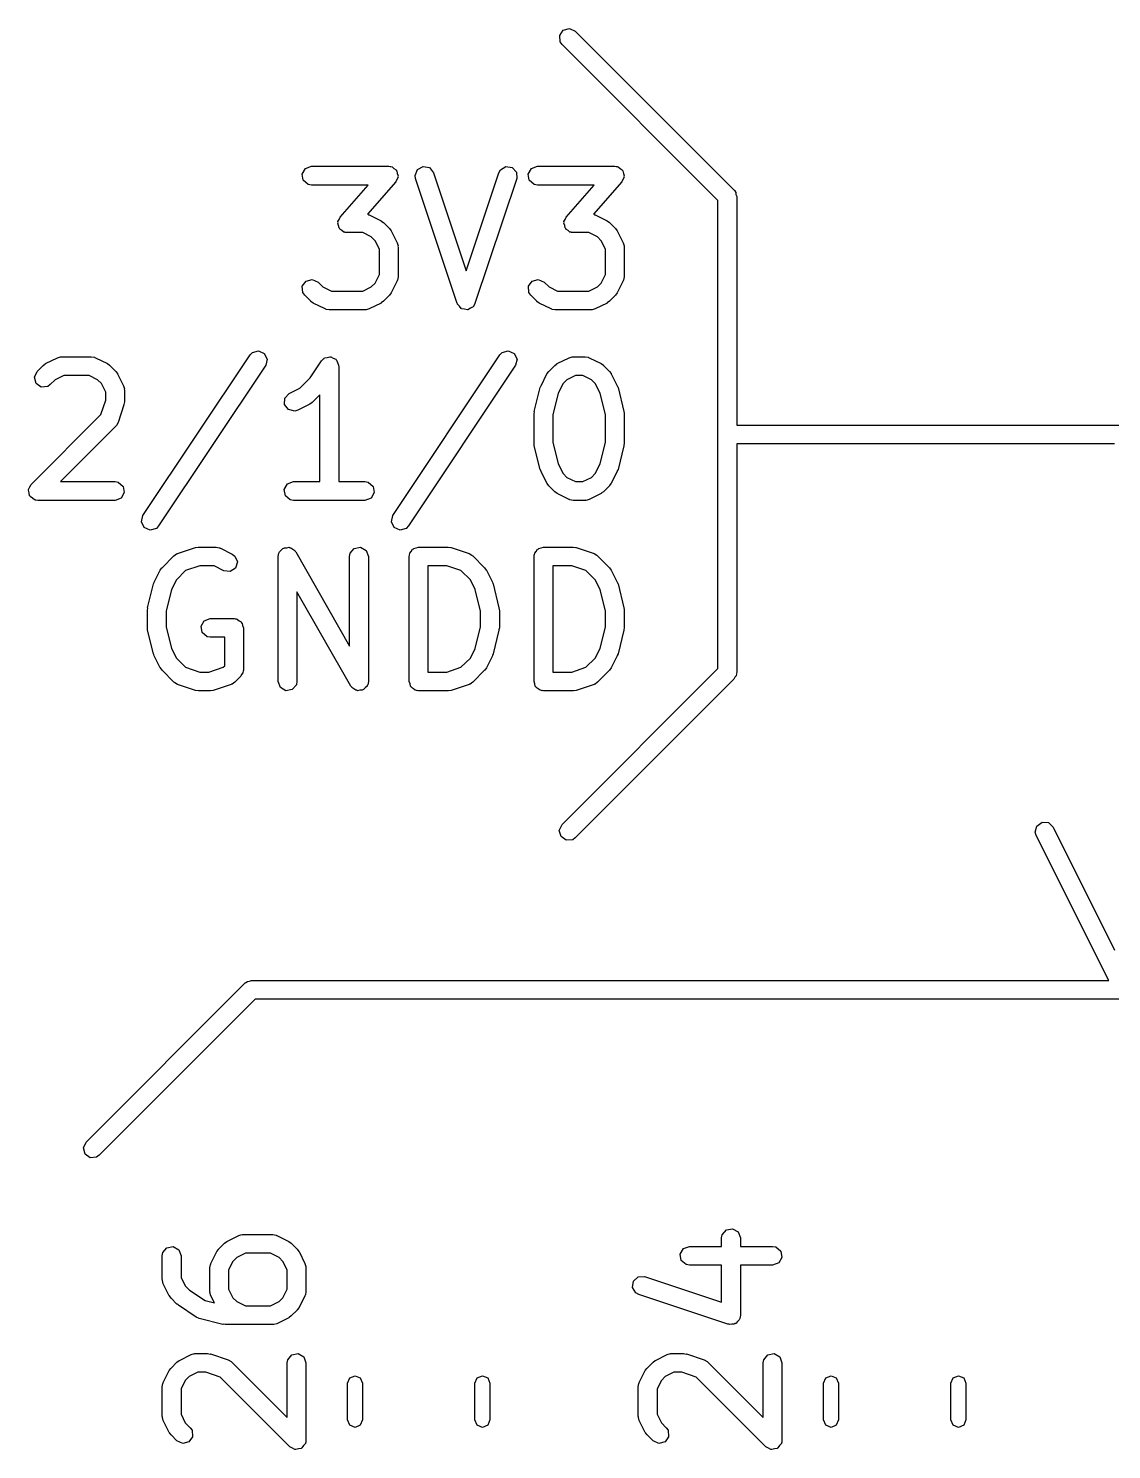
# Model space of a CAD drawing. Extents: x 50 to 157, y -175 to -22.
# Drawn here: x 98.29 to 106.96, y -97.66 to -86.29 of the extents above; entities that cross this region are included whole.
import ezdxf

# ---------------------------------------------------------------- set-up
doc = ezdxf.new("R2010")
doc.units = 0
doc.layers.add('BLACK', color=7, linetype='CONTINUOUS')

msp = doc.modelspace()

# ---------------------------------------------------------------- linework, layer by layer
at = {"layer": 'BLACK', "linetype": 'CONTINUOUS'}
for p, q in [((102.544, -86.3406), (102.573, -86.2986)), ((102.573, -86.2986), (102.623, -86.2853)), ((102.623, -86.2853), (102.669, -86.307)), ((102.669, -86.307), (103.939, -87.577)), ((102.548, -86.3917), (102.544, -86.3406)), ((102.563, -86.413), (102.548, -86.3917)), ((103.811, -87.6611), (102.563, -86.413)), ((100.483, -87.4503), (100.509, -87.4059)), ((100.492, -87.5009), (100.483, -87.4503)), ((100.509, -87.4059), (100.557, -87.3883)), ((100.557, -87.3883), (101.176, -87.3883)), ((101.176, -87.3883), (101.187, -87.3903)), ((101.187, -87.3903), (101.191, -87.3898)), ((101.191, -87.3898), (101.193, -87.3914)), ((101.193, -87.3914), (101.202, -87.3929)), ((101.202, -87.3929), (101.217, -87.4059)), ((101.217, -87.4059), (101.234, -87.4163)), ((101.234, -87.4163), (101.236, -87.422)), ((101.236, -87.422), (101.241, -87.4259)), ((101.241, -87.4259), (101.244, -87.4458)), ((101.244, -87.4458), (101.251, -87.4649)), ((101.387, -87.4613), (101.406, -87.4136)), ((101.406, -87.4136), (101.451, -87.3892)), ((101.451, -87.3892), (101.501, -87.3994)), ((101.501, -87.3994), (101.533, -87.4397)), ((101.533, -87.4397), (101.795, -88.2261)), ((101.795, -88.2261), (102.057, -87.4397)), ((102.057, -87.4397), (102.07, -87.4167)), ((102.07, -87.4167), (102.113, -87.3899)), ((102.113, -87.3899), (102.164, -87.3974)), ((102.164, -87.3974), (102.198, -87.4358)), ((102.198, -87.4358), (102.2, -87.4871)), ((102.293, -87.4503), (102.318, -87.4059)), ((102.301, -87.5009), (102.293, -87.4503)), ((102.318, -87.4059), (102.366, -87.3883)), ((102.366, -87.3883), (102.985, -87.3883)), ((102.985, -87.3883), (102.997, -87.3903)), ((102.997, -87.3903), (103, -87.3898)), ((103, -87.3898), (103.003, -87.3914)), ((103.003, -87.3914), (103.011, -87.3929)), ((103.011, -87.3929), (103.027, -87.4059)), ((103.027, -87.4059), (103.044, -87.4163)), ((103.044, -87.4163), (103.046, -87.422)), ((103.046, -87.422), (103.05, -87.4259)), ((103.05, -87.4259), (103.054, -87.4458)), ((103.054, -87.4458), (103.061, -87.4649)), ((100.531, -87.5339), (100.492, -87.5009)), ((100.557, -87.5384), (100.531, -87.5339)), ((101.011, -87.5384), (100.557, -87.5384)), ((100.786, -87.7949), (101.011, -87.5384)), ((101.232, -87.5128), (101.005, -87.7727)), ((101.24, -87.4939), (101.232, -87.5128)), ((101.25, -87.4764), (101.24, -87.4939)), ((101.251, -87.4649), (101.249, -87.4705)), ((101.249, -87.4705), (101.25, -87.4764)), ((101.39, -87.4871), (101.387, -87.4613)), ((101.724, -88.4871), (101.39, -87.4871)), ((102.2, -87.4871), (101.866, -88.4871)), ((102.341, -87.5339), (102.301, -87.5009)), ((102.366, -87.5384), (102.341, -87.5339)), ((102.82, -87.5384), (102.366, -87.5384)), ((102.596, -87.7949), (102.82, -87.5384)), ((103.042, -87.5128), (102.815, -87.7727)), ((103.049, -87.4939), (103.042, -87.5128)), ((103.059, -87.4764), (103.049, -87.4939)), ((103.061, -87.4649), (103.058, -87.4705)), ((103.058, -87.4705), (103.059, -87.4764)), ((103.811, -91.4089), (103.811, -87.6611)), ((103.939, -87.577), (103.942, -87.5808)), ((103.942, -87.5808), (103.943, -87.5818)), ((103.943, -87.5818), (103.945, -87.5849)), ((103.945, -87.5849), (103.954, -87.5983)), ((103.954, -87.5983), (103.955, -87.6146)), ((103.955, -87.6146), (103.961, -87.63)), ((103.961, -87.63), (103.961, -89.46)), ((100.779, -87.8138), (100.786, -87.7949)), ((101.005, -87.7727), (101.011, -87.7738)), ((101.011, -87.7738), (101.015, -87.7767)), ((101.015, -87.7767), (101.019, -87.7772)), ((101.019, -87.7772), (101.114, -87.8248)), ((102.588, -87.8138), (102.596, -87.7949)), ((102.815, -87.7727), (102.821, -87.7738)), ((102.821, -87.7738), (102.824, -87.7767)), ((102.824, -87.7767), (102.829, -87.7772)), ((102.829, -87.7772), (102.924, -87.8248)), ((100.768, -87.8428), (100.77, -87.8372)), ((100.774, -87.8619), (100.768, -87.8428)), ((100.769, -87.8313), (100.779, -87.8138)), ((100.77, -87.8372), (100.769, -87.8313)), ((100.778, -87.8819), (100.774, -87.8619)), ((100.782, -87.8857), (100.778, -87.8819)), ((100.784, -87.8914), (100.782, -87.8857)), ((100.801, -87.9018), (100.784, -87.8914)), ((100.817, -87.9148), (100.801, -87.9018)), ((101.114, -87.8248), (101.132, -87.8382)), ((101.132, -87.8382), (101.134, -87.8389)), ((101.134, -87.8389), (101.181, -87.8865)), ((101.181, -87.8865), (101.194, -87.9049)), ((101.194, -87.9049), (101.195, -87.906)), ((101.195, -87.906), (101.243, -88.0012)), ((102.577, -87.8428), (102.579, -87.8372)), ((102.584, -87.8619), (102.577, -87.8428)), ((102.578, -87.8313), (102.588, -87.8138)), ((102.579, -87.8372), (102.578, -87.8313)), ((102.587, -87.8819), (102.584, -87.8619)), ((102.592, -87.8857), (102.587, -87.8819)), ((102.594, -87.8914), (102.592, -87.8857)), ((102.611, -87.9018), (102.594, -87.8914)), ((102.626, -87.9148), (102.611, -87.9018)), ((102.924, -87.8248), (102.942, -87.8382)), ((102.942, -87.8382), (102.943, -87.8389)), ((102.943, -87.8389), (102.991, -87.8865)), ((102.991, -87.8865), (103.004, -87.9049)), ((103.004, -87.9049), (103.005, -87.906)), ((103.005, -87.906), (103.053, -88.0012)), ((100.825, -87.9163), (100.817, -87.9148)), ((100.828, -87.9179), (100.825, -87.9163)), ((100.832, -87.9174), (100.828, -87.9179)), ((100.843, -87.9194), (100.832, -87.9174)), ((100.968, -87.9194), (100.843, -87.9194)), ((101.036, -87.9536), (100.968, -87.9194)), ((101.067, -87.984), (101.036, -87.9536)), ((101.101, -88.0525), (101.067, -87.984)), ((101.243, -88.0012), (101.251, -88.0262)), ((101.251, -88.0262), (101.249, -88.0306)), ((102.635, -87.9163), (102.626, -87.9148)), ((102.638, -87.9179), (102.635, -87.9163)), ((102.641, -87.9174), (102.638, -87.9179)), ((102.652, -87.9194), (102.641, -87.9174)), ((102.777, -87.9194), (102.652, -87.9194)), ((102.846, -87.9536), (102.777, -87.9194)), ((102.876, -87.984), (102.846, -87.9536)), ((102.91, -88.0525), (102.876, -87.984)), ((103.053, -88.0012), (103.06, -88.0262)), ((103.06, -88.0262), (103.059, -88.0306)), ((101.101, -88.2552), (101.101, -88.0525)), ((101.249, -88.0306), (101.251, -88.0348)), ((101.251, -88.0348), (101.251, -88.2729)), ((102.91, -88.2552), (102.91, -88.0525)), ((103.059, -88.0306), (103.061, -88.0348)), ((103.061, -88.0348), (103.061, -88.2729)), ((100.484, -88.3487), (100.514, -88.3067)), ((100.489, -88.3999), (100.484, -88.3487)), ((100.514, -88.3067), (100.563, -88.2934)), ((100.563, -88.2934), (100.61, -88.3151)), ((100.61, -88.3151), (100.649, -88.3541)), ((100.649, -88.3541), (100.717, -88.3883)), ((100.968, -88.3883), (101.036, -88.3541)), ((101.036, -88.3541), (101.067, -88.3237)), ((101.067, -88.3237), (101.101, -88.2552)), ((101.243, -88.3065), (101.195, -88.4017)), ((101.244, -88.302), (101.243, -88.3065)), ((101.246, -88.2986), (101.244, -88.302)), ((101.251, -88.2729), (101.246, -88.2986)), ((102.294, -88.3487), (102.323, -88.3067)), ((102.298, -88.3999), (102.294, -88.3487)), ((102.323, -88.3067), (102.373, -88.2934)), ((102.373, -88.2934), (102.419, -88.3151)), ((102.419, -88.3151), (102.459, -88.3541)), ((102.459, -88.3541), (102.527, -88.3883)), ((102.777, -88.3883), (102.846, -88.3541)), ((102.846, -88.3541), (102.876, -88.3237)), ((102.876, -88.3237), (102.91, -88.2552)), ((103.053, -88.3065), (103.005, -88.4017)), ((103.056, -88.2986), (103.053, -88.302)), ((103.053, -88.302), (103.053, -88.3065)), ((103.061, -88.2729), (103.056, -88.2986)), ((100.504, -88.4212), (100.489, -88.3999)), ((100.551, -88.4688), (100.504, -88.4212)), ((100.553, -88.4695), (100.551, -88.4688)), ((100.571, -88.4829), (100.553, -88.4695)), ((100.717, -88.3883), (100.968, -88.3883)), ((101.134, -88.4688), (101.115, -88.4817)), ((101.181, -88.4212), (101.134, -88.4688)), ((101.182, -88.4197), (101.181, -88.4212)), ((101.195, -88.4017), (101.182, -88.4197)), ((102.313, -88.4212), (102.298, -88.3999)), ((102.361, -88.4688), (102.313, -88.4212)), ((102.362, -88.4695), (102.361, -88.4688)), ((102.38, -88.4829), (102.362, -88.4695)), ((102.527, -88.3883), (102.777, -88.3883)), ((102.943, -88.4688), (102.925, -88.4817)), ((102.991, -88.4212), (102.943, -88.4688)), ((102.992, -88.4197), (102.991, -88.4212)), ((103.005, -88.4017), (102.992, -88.4197)), ((100.666, -88.5305), (100.571, -88.4829)), ((100.671, -88.531), (100.666, -88.5305)), ((100.674, -88.5339), (100.671, -88.531)), ((100.7, -88.5384), (100.674, -88.5339)), ((100.985, -88.5384), (100.7, -88.5384)), ((100.99, -88.5369), (100.985, -88.5384)), ((100.994, -88.5379), (100.99, -88.5369)), ((101.019, -88.5305), (100.994, -88.5379)), ((101.114, -88.4829), (101.019, -88.5305)), ((101.115, -88.4817), (101.114, -88.4829)), ((101.725, -88.4888), (101.724, -88.4871)), ((101.725, -88.491), (101.725, -88.4888)), ((101.741, -88.5087), (101.725, -88.491)), ((101.756, -88.5273), (101.741, -88.5087)), ((101.758, -88.5278), (101.756, -88.5273)), ((101.759, -88.5294), (101.758, -88.5278)), ((101.783, -88.5329), (101.759, -88.5294)), ((101.806, -88.5376), (101.783, -88.5329)), ((101.808, -88.5366), (101.806, -88.5376)), ((101.81, -88.5369), (101.808, -88.5366)), ((101.83, -88.5245), (101.81, -88.5369)), ((101.851, -88.5132), (101.83, -88.5245)), ((101.852, -88.5112), (101.851, -88.5132)), ((101.854, -88.51), (101.852, -88.5112)), ((101.866, -88.4871), (101.854, -88.51)), ((102.476, -88.5305), (102.38, -88.4829)), ((102.48, -88.531), (102.476, -88.5305)), ((102.484, -88.5339), (102.48, -88.531)), ((102.509, -88.5384), (102.484, -88.5339)), ((102.795, -88.5384), (102.509, -88.5384)), ((102.799, -88.5369), (102.795, -88.5384)), ((102.804, -88.5379), (102.799, -88.5369)), ((102.829, -88.5305), (102.804, -88.5379)), ((102.924, -88.4829), (102.829, -88.5305)), ((102.925, -88.4817), (102.924, -88.4829)), ((98.4281, -88.9679), (98.5233, -88.9203)), ((98.5233, -88.9203), (98.5483, -88.9128)), ((98.5483, -88.9128), (98.5527, -88.9139)), ((98.5527, -88.9139), (98.5569, -88.9123)), ((98.5569, -88.9123), (98.795, -88.9123)), ((98.795, -88.9123), (98.8207, -88.9169)), ((98.8207, -88.9169), (98.8241, -88.9197)), ((98.8241, -88.9197), (98.8286, -88.9203)), ((98.8286, -88.9203), (98.9238, -88.9679)), ((99.2088, -90.1838), (100.066, -88.8981)), ((100.066, -88.8981), (100.084, -88.8793)), ((100.084, -88.8793), (100.133, -88.8649)), ((100.133, -88.8649), (100.18, -88.8855)), ((100.18, -88.8855), (100.203, -88.9315)), ((100.203, -88.9315), (100.191, -88.9814)), ((100.637, -88.9458), (100.655, -88.9269)), ((100.655, -88.9269), (100.659, -88.9257)), ((100.659, -88.9257), (100.662, -88.9224)), ((100.662, -88.9224), (100.684, -88.9186)), ((100.684, -88.9186), (100.705, -88.9125)), ((100.705, -88.9125), (100.709, -88.9142)), ((100.709, -88.9142), (100.713, -88.9135)), ((100.713, -88.9135), (100.732, -88.9244)), ((100.732, -88.9244), (100.752, -88.9331)), ((100.752, -88.9331), (100.754, -88.937)), ((101.209, -90.1838), (102.066, -88.8981)), ((102.066, -88.8981), (102.084, -88.8793)), ((102.084, -88.8793), (102.133, -88.8649)), ((102.133, -88.8649), (102.18, -88.8855)), ((102.18, -88.8855), (102.203, -88.9315)), ((102.203, -88.9315), (102.191, -88.9814)), ((102.523, -88.9679), (102.619, -88.9203)), ((102.619, -88.9203), (102.644, -88.9128)), ((102.644, -88.9128), (102.648, -88.9139)), ((102.648, -88.9139), (102.652, -88.9123)), ((102.652, -88.9123), (102.747, -88.9123)), ((102.747, -88.9123), (102.773, -88.9169)), ((102.773, -88.9169), (102.776, -88.9197)), ((102.776, -88.9197), (102.781, -88.9203)), ((102.781, -88.9203), (102.876, -88.9679)), ((98.3393, -89.0761), (98.361, -89.0296)), ((98.361, -89.0296), (98.4086, -88.9819)), ((98.4086, -88.9819), (98.427, -88.9691)), ((98.427, -88.9691), (98.4281, -88.9679)), ((98.9238, -88.9679), (98.9418, -88.9812)), ((98.9418, -88.9812), (98.9433, -88.9819)), ((98.9433, -88.9819), (98.9909, -89.0296)), ((98.9909, -89.0296), (99.0038, -89.0479)), ((99.0038, -89.0479), (99.005, -89.0491)), ((99.005, -89.0491), (99.0526, -89.1443)), ((100.191, -88.9814), (99.3336, -90.2671)), ((100.546, -89.0824), (100.637, -88.9458)), ((100.754, -88.937), (100.757, -88.9391)), ((100.757, -88.9391), (100.765, -88.9596)), ((100.765, -88.9596), (100.774, -88.9791)), ((100.774, -88.9791), (100.773, -88.9833)), ((100.773, -88.9833), (100.775, -88.9874)), ((100.775, -88.9874), (100.775, -89.9123)), ((102.191, -88.9814), (101.334, -90.2671)), ((102.395, -89.1443), (102.442, -89.0491)), ((102.442, -89.0491), (102.456, -89.031)), ((102.456, -89.0296), (102.504, -88.9819)), ((102.456, -89.031), (102.456, -89.0296)), ((102.504, -88.9819), (102.522, -88.9691)), ((102.522, -88.9691), (102.523, -88.9679)), ((102.876, -88.9679), (102.894, -88.9812)), ((102.894, -88.9812), (102.896, -88.9819)), ((102.896, -88.9819), (102.943, -89.0296)), ((102.943, -89.0296), (102.956, -89.0479)), ((102.956, -89.0479), (102.957, -89.0491)), ((102.957, -89.0491), (103.005, -89.1443)), ((98.3526, -89.1257), (98.3393, -89.0761)), ((98.3946, -89.1551), (98.3526, -89.1257)), ((98.4458, -89.1506), (98.3946, -89.1551)), ((98.4671, -89.1357), (98.4458, -89.1506)), ((98.5061, -89.0967), (98.4671, -89.1357)), ((98.5746, -89.0624), (98.5061, -89.0967)), ((98.7773, -89.0624), (98.5746, -89.0624)), ((98.8458, -89.0967), (98.7773, -89.0624)), ((98.8762, -89.1271), (98.8458, -89.0967)), ((98.9104, -89.1956), (98.8762, -89.1271)), ((99.0526, -89.1443), (99.06, -89.1693)), ((100.465, -89.1638), (100.546, -89.0824)), ((102.341, -89.3501), (102.389, -89.1597)), ((102.389, -89.1597), (102.394, -89.1478)), ((102.394, -89.1478), (102.395, -89.1443)), ((102.571, -89.1271), (102.532, -89.2041)), ((102.601, -89.0967), (102.571, -89.1271)), ((102.67, -89.0624), (102.601, -89.0967)), ((102.73, -89.0624), (102.67, -89.0624)), ((102.798, -89.0967), (102.73, -89.0624)), ((102.829, -89.1271), (102.798, -89.0967)), ((102.867, -89.2041), (102.829, -89.1271)), ((103.005, -89.1443), (103.009, -89.1567)), ((103.009, -89.1567), (103.011, -89.1597)), ((103.011, -89.1597), (103.058, -89.3501)), ((98.8723, -89.3754), (98.9104, -89.2609)), ((98.9104, -89.2609), (98.9104, -89.1956)), ((99.0605, -89.2731), (99.0566, -89.2952)), ((99.06, -89.1693), (99.059, -89.1736)), ((99.059, -89.1736), (99.0605, -89.1779)), ((99.0605, -89.1779), (99.0605, -89.2731)), ((100.342, -89.2945), (100.345, -89.2432)), ((100.345, -89.2432), (100.38, -89.206)), ((100.38, -89.206), (100.465, -89.1638)), ((100.625, -89.2162), (100.562, -89.2785)), ((100.625, -89.9123), (100.625, -89.2162)), ((102.532, -89.2041), (102.489, -89.3776)), ((102.91, -89.3776), (102.867, -89.2041)), ((98.3134, -89.9343), (98.8723, -89.3754)), ((99.0567, -89.2968), (99.0091, -89.4397)), ((99.0566, -89.2952), (99.0567, -89.2968)), ((100.373, -89.3357), (100.342, -89.2945)), ((100.423, -89.3476), (100.373, -89.3357)), ((100.448, -89.3402), (100.423, -89.3476)), ((100.543, -89.2926), (100.448, -89.3402)), ((100.544, -89.2914), (100.543, -89.2926)), ((100.562, -89.2785), (100.544, -89.2914)), ((102.339, -89.3683), (102.342, -89.3536)), ((102.339, -89.6064), (102.339, -89.3683)), ((102.342, -89.3536), (102.341, -89.3501)), ((102.489, -89.3776), (102.489, -89.5972)), ((102.91, -89.5972), (102.91, -89.3776)), ((103.058, -89.3501), (103.059, -89.3651)), ((103.059, -89.3651), (103.061, -89.3683)), ((103.061, -89.3683), (103.061, -89.6064)), ((98.9909, -89.469), (98.5476, -89.9123)), ((98.9928, -89.4649), (98.9909, -89.469)), ((98.9966, -89.4626), (98.9928, -89.4649)), ((99.0091, -89.4397), (98.9966, -89.4626)), ((103.961, -89.46), (107.061, -89.46)), ((102.34, -89.6097), (102.339, -89.6064)), ((102.341, -89.6246), (102.34, -89.6097)), ((102.489, -89.5972), (102.532, -89.7707)), ((102.867, -89.7707), (102.91, -89.5972)), ((103.061, -89.6064), (103.058, -89.6212)), ((106.986, -89.61), (103.961, -89.61)), ((103.961, -89.61), (103.961, -91.44)), ((102.389, -89.8151), (102.341, -89.6246)), ((103.058, -89.6246), (103.011, -89.8151)), ((103.058, -89.6212), (103.058, -89.6246)), ((102.391, -89.818), (102.389, -89.8151)), ((102.395, -89.8305), (102.391, -89.818)), ((102.442, -89.9257), (102.395, -89.8305)), ((102.532, -89.7707), (102.571, -89.8477)), ((102.829, -89.8477), (102.867, -89.7707)), ((103.005, -89.8305), (102.957, -89.9257)), ((103.011, -89.8151), (103.005, -89.8269)), ((103.005, -89.8269), (103.005, -89.8305)), ((98.2925, -89.9743), (98.3038, -89.9548)), ((98.3038, -89.9548), (98.3134, -89.9343)), ((98.5476, -89.9123), (98.9855, -89.9123)), ((98.9855, -89.9123), (99.0111, -89.9169)), ((99.0111, -89.9169), (99.0505, -89.9499)), ((99.0505, -89.9499), (99.0594, -90.0004)), ((100.34, -89.9743), (100.366, -89.9299)), ((100.366, -89.9299), (100.414, -89.9123)), ((100.414, -89.9123), (100.625, -89.9123)), ((100.775, -89.9123), (100.985, -89.9123)), ((100.985, -89.9123), (101.011, -89.9169)), ((101.011, -89.9169), (101.05, -89.9499)), ((101.05, -89.9499), (101.059, -90.0004)), ((102.443, -89.9268), (102.442, -89.9257)), ((102.456, -89.9452), (102.443, -89.9268)), ((102.504, -89.9928), (102.456, -89.9452)), ((102.571, -89.8477), (102.601, -89.8781)), ((102.601, -89.8781), (102.67, -89.9123)), ((102.67, -89.9123), (102.73, -89.9123)), ((102.73, -89.9123), (102.798, -89.8781)), ((102.798, -89.8781), (102.829, -89.8477)), ((102.943, -89.9452), (102.896, -89.9928)), ((102.944, -89.9437), (102.943, -89.9452)), ((102.957, -89.9257), (102.944, -89.9437)), ((98.2917, -89.9808), (98.2931, -89.9777)), ((98.2975, -90.0027), (98.2917, -89.9808)), ((98.2931, -89.9777), (98.2925, -89.9743)), ((98.3014, -90.0249), (98.2975, -90.0027)), ((98.3041, -90.0271), (98.3014, -90.0249)), ((98.305, -90.0304), (98.3041, -90.0271)), ((98.3235, -90.0434), (98.305, -90.0304)), ((98.3408, -90.0579), (98.3235, -90.0434)), ((98.3454, -90.0587), (98.3408, -90.0579)), ((98.347, -90.0599), (98.3454, -90.0587)), ((98.3503, -90.0596), (98.347, -90.0599)), ((98.3664, -90.0624), (98.3503, -90.0596)), ((98.9855, -90.0624), (98.3664, -90.0624)), ((99.0337, -90.0449), (98.9855, -90.0624)), ((99.0594, -90.0004), (99.0337, -90.0449)), ((100.349, -90.0249), (100.34, -89.9743)), ((100.388, -90.0579), (100.349, -90.0249)), ((100.414, -90.0624), (100.388, -90.0579)), ((100.985, -90.0624), (100.414, -90.0624)), ((101.034, -90.0449), (100.985, -90.0624)), ((101.059, -90.0004), (101.034, -90.0449)), ((102.505, -89.9935), (102.504, -89.9928)), ((102.523, -90.0069), (102.505, -89.9935)), ((102.619, -90.0545), (102.523, -90.0069)), ((102.623, -90.055), (102.619, -90.0545)), ((102.626, -90.0579), (102.623, -90.055)), ((102.652, -90.0624), (102.626, -90.0579)), ((102.747, -90.0624), (102.652, -90.0624)), ((102.752, -90.0609), (102.747, -90.0624)), ((102.756, -90.0619), (102.752, -90.0609)), ((102.781, -90.0545), (102.756, -90.0619)), ((102.876, -90.0069), (102.781, -90.0545)), ((102.877, -90.0057), (102.876, -90.0069)), ((102.896, -89.9928), (102.877, -90.0057)), ((99.1966, -90.2337), (99.2088, -90.1838)), ((101.197, -90.2337), (101.209, -90.1838)), ((99.2194, -90.2797), (99.1966, -90.2337)), ((99.2664, -90.3004), (99.2194, -90.2797)), ((99.3156, -90.2859), (99.2664, -90.3004)), ((99.3336, -90.2671), (99.3156, -90.2859)), ((101.219, -90.2797), (101.197, -90.2337)), ((101.266, -90.3004), (101.219, -90.2797)), ((101.316, -90.2859), (101.266, -90.3004)), ((101.334, -90.2671), (101.316, -90.2859)), ((99.361, -90.6012), (99.4562, -90.5059)), ((99.4562, -90.5059), (99.4776, -90.491)), ((99.4776, -90.491), (99.482, -90.4906)), ((99.482, -90.4906), (99.4856, -90.4878)), ((99.4856, -90.4878), (99.6284, -90.4402)), ((99.6284, -90.4402), (99.6506, -90.4369)), ((99.6506, -90.4369), (99.6521, -90.4363)), ((99.6521, -90.4363), (99.795, -90.4363)), ((99.795, -90.4363), (99.8207, -90.4409)), ((99.8207, -90.4409), (99.8241, -90.4437)), ((99.8241, -90.4437), (99.8286, -90.4443)), ((99.8286, -90.4443), (99.9238, -90.4919)), ((99.9238, -90.4919), (99.9447, -90.5074)), ((99.9447, -90.5074), (99.9651, -90.5545)), ((100.291, -90.5114), (100.296, -90.4857)), ((100.291, -91.5114), (100.291, -90.5114)), ((100.296, -90.4857), (100.3, -90.4804)), ((100.3, -90.4804), (100.302, -90.4736)), ((100.302, -90.4736), (100.316, -90.4612)), ((100.316, -90.4612), (100.329, -90.4464)), ((100.329, -90.4464), (100.336, -90.4452)), ((100.336, -90.4452), (100.341, -90.4407)), ((100.341, -90.4407), (100.36, -90.4408)), ((100.36, -90.4408), (100.379, -90.4375)), ((100.379, -90.4375), (100.385, -90.4409)), ((100.385, -90.4409), (100.392, -90.441)), ((100.392, -90.441), (100.407, -90.4535)), ((100.407, -90.4535), (100.424, -90.4631)), ((100.424, -90.4631), (100.426, -90.4697)), ((100.426, -90.4697), (100.432, -90.4741)), ((100.432, -90.4741), (100.863, -91.2288)), ((100.863, -90.5114), (100.867, -90.4857)), ((100.863, -91.2288), (100.863, -90.5114)), ((100.867, -90.4857), (100.9, -90.4464)), ((100.9, -90.4464), (100.951, -90.4375)), ((100.951, -90.4375), (100.995, -90.4631)), ((100.995, -90.4631), (101.013, -90.5114)), ((101.013, -90.5114), (101.013, -91.5114)), ((101.339, -90.5114), (101.341, -90.5016)), ((101.339, -91.5114), (101.339, -90.5114)), ((101.34, -90.4983), (101.342, -90.4955)), ((101.341, -90.5016), (101.34, -90.4983)), ((101.342, -90.4955), (101.344, -90.4857)), ((101.344, -90.4857), (101.356, -90.4708)), ((101.356, -90.4708), (101.366, -90.4539)), ((101.366, -90.4539), (101.372, -90.4516)), ((101.372, -90.4516), (101.377, -90.4464)), ((101.377, -90.4464), (101.396, -90.443)), ((101.396, -90.443), (101.414, -90.4363)), ((101.414, -90.4363), (101.652, -90.4363)), ((101.652, -90.4363), (101.674, -90.4402)), ((101.674, -90.4402), (101.676, -90.4402)), ((101.676, -90.4402), (101.819, -90.4878)), ((101.819, -90.4878), (101.842, -90.5002)), ((101.842, -90.5002), (101.844, -90.504)), ((101.844, -90.504), (101.848, -90.5059)), ((101.848, -90.5059), (101.943, -90.6012)), ((102.339, -90.5114), (102.341, -90.5016)), ((102.339, -91.5114), (102.339, -90.5114)), ((102.34, -90.4983), (102.342, -90.4955)), ((102.341, -90.5016), (102.34, -90.4983)), ((102.342, -90.4955), (102.344, -90.4857)), ((102.344, -90.4857), (102.356, -90.4708)), ((102.356, -90.4708), (102.366, -90.4539)), ((102.366, -90.4539), (102.372, -90.4516)), ((102.372, -90.4516), (102.377, -90.4464)), ((102.377, -90.4464), (102.396, -90.443)), ((102.396, -90.443), (102.414, -90.4363)), ((102.414, -90.4363), (102.652, -90.4363)), ((102.652, -90.4363), (102.674, -90.4402)), ((102.674, -90.4402), (102.676, -90.4402)), ((102.676, -90.4402), (102.819, -90.4878)), ((102.819, -90.4878), (102.842, -90.5002)), ((102.842, -90.5002), (102.844, -90.504)), ((102.844, -90.504), (102.848, -90.5059)), ((102.848, -90.5059), (102.943, -90.6012)), ((99.2993, -90.7159), (99.3469, -90.6207)), ((99.3469, -90.6207), (99.3603, -90.6027)), ((99.3603, -90.6027), (99.361, -90.6012)), ((99.5498, -90.6246), (99.4757, -90.6987)), ((99.6643, -90.5864), (99.5498, -90.6246)), ((99.7773, -90.5864), (99.6643, -90.5864)), ((99.8567, -90.6261), (99.7773, -90.5864)), ((99.9077, -90.632), (99.8567, -90.6261)), ((99.9505, -90.6037), (99.9077, -90.632)), ((99.9651, -90.5545), (99.9505, -90.6037)), ((101.489, -90.5864), (101.489, -91.4363)), ((101.64, -90.5864), (101.489, -90.5864)), ((101.754, -90.6246), (101.64, -90.5864)), ((101.829, -90.6987), (101.754, -90.6246)), ((101.943, -90.6012), (101.956, -90.6195)), ((101.956, -90.6195), (101.957, -90.6207)), ((101.957, -90.6207), (102.005, -90.7159)), ((102.489, -90.5864), (102.489, -91.4363)), ((102.64, -90.5864), (102.489, -90.5864)), ((102.754, -90.6246), (102.64, -90.5864)), ((102.829, -90.6987), (102.754, -90.6246)), ((102.943, -90.6012), (102.956, -90.6195)), ((102.956, -90.6195), (102.957, -90.6207)), ((102.957, -90.6207), (103.005, -90.7159)), ((99.246, -90.9218), (99.2936, -90.7313)), ((99.2936, -90.7313), (99.2989, -90.7194)), ((99.2989, -90.7194), (99.2993, -90.7159)), ((99.4757, -90.6987), (99.4372, -90.7757)), ((101.867, -90.7757), (101.829, -90.6987)), ((102.005, -90.7159), (102.009, -90.7283)), ((102.009, -90.7283), (102.011, -90.7313)), ((102.011, -90.7313), (102.058, -90.9218)), ((102.867, -90.7757), (102.829, -90.6987)), ((103.005, -90.7159), (103.009, -90.7283)), ((103.009, -90.7283), (103.011, -90.7313)), ((103.011, -90.7313), (103.058, -90.9218)), ((99.4372, -90.7757), (99.3939, -90.9492)), ((100.873, -91.5486), (100.441, -90.794)), ((100.441, -90.794), (100.441, -91.5114)), ((101.91, -90.9492), (101.867, -90.7757)), ((102.91, -90.9492), (102.867, -90.7757)), ((99.2438, -90.94), (99.2464, -90.9252)), ((99.2438, -91.0828), (99.2438, -90.94)), ((99.2464, -90.9252), (99.246, -90.9218)), ((99.3939, -90.9492), (99.3939, -91.0736)), ((101.91, -91.0736), (101.91, -90.9492)), ((102.058, -90.9218), (102.059, -90.9367)), ((102.059, -90.9367), (102.061, -90.94)), ((102.061, -90.94), (102.061, -91.0828)), ((102.91, -91.0736), (102.91, -90.9492)), ((103.058, -90.9218), (103.059, -90.9367)), ((103.059, -90.9367), (103.061, -90.94)), ((103.061, -90.94), (103.061, -91.0828)), ((99.245, -91.0861), (99.2438, -91.0828)), ((99.246, -91.101), (99.245, -91.0861)), ((99.3939, -91.0736), (99.4372, -91.2471)), ((99.6735, -91.0698), (99.6991, -91.0253)), ((99.6824, -91.1203), (99.6735, -91.0698)), ((99.6991, -91.0253), (99.7474, -91.0078)), ((99.7474, -91.0078), (99.9379, -91.0078)), ((99.9379, -91.0078), (99.9476, -91.0095)), ((99.9476, -91.0095), (99.9509, -91.0089)), ((99.9509, -91.0089), (99.9538, -91.0106)), ((99.9538, -91.0106), (99.9635, -91.0123)), ((99.9635, -91.0123), (99.9785, -91.0248)), ((99.9785, -91.0248), (99.9953, -91.0346)), ((99.9953, -91.0346), (99.9977, -91.0409)), ((99.9977, -91.0409), (100.003, -91.0453)), ((100.003, -91.0453), (100.006, -91.0645)), ((100.006, -91.0645), (100.013, -91.0828)), ((100.013, -91.0828), (100.013, -91.4161)), ((101.867, -91.2471), (101.91, -91.0736)), ((102.061, -91.0828), (102.058, -91.0976)), ((102.867, -91.2471), (102.91, -91.0736)), ((103.061, -91.0828), (103.058, -91.0976)), ((99.2936, -91.2915), (99.246, -91.101)), ((99.7217, -91.1533), (99.6824, -91.1203)), ((99.7474, -91.1579), (99.7217, -91.1533)), ((99.8628, -91.1579), (99.7474, -91.1579)), ((99.8628, -91.3851), (99.8628, -91.1579)), ((102.058, -91.101), (102.011, -91.2915)), ((102.058, -91.0976), (102.058, -91.101)), ((103.058, -91.101), (103.011, -91.2915)), ((103.058, -91.0976), (103.058, -91.101)), ((99.2956, -91.2944), (99.2936, -91.2915)), ((99.2993, -91.3068), (99.2956, -91.2944)), ((99.3469, -91.4021), (99.2993, -91.3068)), ((99.4372, -91.2471), (99.4757, -91.3241)), ((99.4757, -91.3241), (99.5498, -91.3982)), ((101.754, -91.3982), (101.829, -91.3241)), ((101.829, -91.3241), (101.867, -91.2471)), ((102.005, -91.3068), (101.957, -91.4021)), ((102.011, -91.2915), (102.005, -91.3033)), ((102.005, -91.3033), (102.005, -91.3068)), ((102.754, -91.3982), (102.829, -91.3241)), ((102.829, -91.3241), (102.867, -91.2471)), ((103.005, -91.3068), (102.957, -91.4021)), ((103.011, -91.2915), (103.005, -91.3033)), ((103.005, -91.3033), (103.005, -91.3068)), ((99.3481, -91.4032), (99.3469, -91.4021)), ((99.361, -91.4216), (99.3481, -91.4032)), ((99.4562, -91.5168), (99.361, -91.4216)), ((99.5498, -91.3982), (99.6643, -91.4363)), ((99.6643, -91.4363), (99.7352, -91.4363)), ((99.7352, -91.4363), (99.8497, -91.3982)), ((99.8497, -91.3982), (99.8628, -91.3851)), ((100.011, -91.4257), (100.008, -91.4418)), ((100.013, -91.4227), (100.011, -91.4257)), ((100.013, -91.4161), (100.012, -91.4207)), ((100.012, -91.4207), (100.013, -91.4227)), ((101.489, -91.4363), (101.64, -91.4363)), ((101.64, -91.4363), (101.754, -91.3982)), ((101.943, -91.4216), (101.848, -91.5168)), ((101.944, -91.4201), (101.943, -91.4216)), ((101.957, -91.4021), (101.944, -91.4201)), ((102.489, -91.4363), (102.64, -91.4363)), ((102.563, -92.657), (103.811, -91.4089)), ((102.64, -91.4363), (102.754, -91.3982)), ((102.943, -91.4216), (102.848, -91.5168)), ((102.944, -91.4201), (102.943, -91.4216)), ((102.957, -91.4021), (102.944, -91.4201)), ((99.4603, -91.5187), (99.4562, -91.5168)), ((99.4626, -91.5225), (99.4603, -91.5187)), ((99.4856, -91.535), (99.4626, -91.5225)), ((99.6284, -91.5826), (99.4856, -91.535)), ((99.914, -91.535), (99.7711, -91.5826)), ((99.9175, -91.5322), (99.914, -91.535)), ((99.922, -91.5318), (99.9175, -91.5322)), ((99.9433, -91.5168), (99.922, -91.5318)), ((99.9909, -91.4692), (99.9433, -91.5168)), ((99.9978, -91.4544), (99.9909, -91.4692)), ((100.008, -91.4418), (99.9978, -91.4544)), ((100.309, -91.5596), (100.291, -91.5114)), ((100.437, -91.537), (100.404, -91.5764)), ((100.441, -91.5114), (100.437, -91.537)), ((100.878, -91.5531), (100.873, -91.5486)), ((101.003, -91.5492), (100.988, -91.5616)), ((101.004, -91.5424), (101.003, -91.5492)), ((101.008, -91.537), (101.004, -91.5424)), ((101.013, -91.5114), (101.008, -91.537)), ((101.346, -91.5297), (101.339, -91.5114)), ((101.349, -91.5489), (101.346, -91.5297)), ((101.354, -91.5533), (101.349, -91.5489)), ((101.819, -91.535), (101.676, -91.5826)), ((101.822, -91.5322), (101.819, -91.535)), ((101.827, -91.5318), (101.822, -91.5322)), ((101.848, -91.5168), (101.827, -91.5318)), ((102.346, -91.5297), (102.339, -91.5114)), ((102.349, -91.5489), (102.346, -91.5297)), ((102.354, -91.5533), (102.349, -91.5489)), ((103.939, -91.493), (102.669, -92.763)), ((102.819, -91.535), (102.676, -91.5826)), ((102.822, -91.5322), (102.819, -91.535)), ((102.827, -91.5318), (102.822, -91.5322)), ((102.848, -91.5168), (102.827, -91.5318)), ((103.946, -91.4782), (103.939, -91.493)), ((103.956, -91.4657), (103.946, -91.4782)), ((103.959, -91.4495), (103.956, -91.4657)), ((103.961, -91.4465), (103.959, -91.4495)), ((103.961, -91.44), (103.96, -91.4446)), ((103.96, -91.4446), (103.961, -91.4465)), ((99.6301, -91.5825), (99.6284, -91.5826)), ((99.6521, -91.5864), (99.6301, -91.5825)), ((99.7474, -91.5864), (99.6521, -91.5864)), ((99.7489, -91.5859), (99.7474, -91.5864)), ((99.7711, -91.5826), (99.7489, -91.5859)), ((100.353, -91.5853), (100.309, -91.5596)), ((100.404, -91.5764), (100.353, -91.5853)), ((100.88, -91.5596), (100.878, -91.5531)), ((100.897, -91.5693), (100.88, -91.5596)), ((100.912, -91.5818), (100.897, -91.5693)), ((100.919, -91.5818), (100.912, -91.5818)), ((100.925, -91.5853), (100.919, -91.5818)), ((100.944, -91.5819), (100.925, -91.5853)), ((100.963, -91.582), (100.944, -91.5819)), ((100.969, -91.5776), (100.963, -91.582)), ((100.975, -91.5764), (100.969, -91.5776)), ((100.988, -91.5616), (100.975, -91.5764)), ((101.357, -91.5596), (101.354, -91.5533)), ((101.373, -91.5694), (101.357, -91.5596)), ((101.388, -91.5819), (101.373, -91.5694)), ((101.398, -91.5836), (101.388, -91.5819)), ((101.401, -91.5853), (101.398, -91.5836)), ((101.404, -91.5847), (101.401, -91.5853)), ((101.414, -91.5864), (101.404, -91.5847)), ((101.652, -91.5864), (101.414, -91.5864)), ((101.654, -91.5859), (101.652, -91.5864)), ((101.676, -91.5826), (101.654, -91.5859)), ((102.357, -91.5596), (102.354, -91.5533)), ((102.373, -91.5694), (102.357, -91.5596)), ((102.388, -91.5819), (102.373, -91.5694)), ((102.398, -91.5836), (102.388, -91.5819)), ((102.401, -91.5853), (102.398, -91.5836)), ((102.404, -91.5847), (102.401, -91.5853)), ((102.414, -91.5864), (102.404, -91.5847)), ((102.652, -91.5864), (102.414, -91.5864)), ((102.654, -91.5859), (102.652, -91.5864)), ((102.676, -91.5826), (102.654, -91.5859)), ((102.541, -92.7035), (102.563, -92.657)), ((106.351, -92.7186), (106.363, -92.6687)), ((106.363, -92.6687), (106.405, -92.6381)), ((106.405, -92.6381), (106.456, -92.6412)), ((106.456, -92.6412), (106.493, -92.6765)), ((106.493, -92.6765), (106.986, -93.6623)), ((102.555, -92.753), (102.541, -92.7035)), ((102.597, -92.7824), (102.555, -92.753)), ((102.648, -92.778), (102.597, -92.7824)), ((102.669, -92.763), (102.648, -92.778)), ((106.359, -92.7435), (106.351, -92.7186)), ((106.94, -93.905), (106.359, -92.7435)), ((98.753, -95.197), (100.023, -93.927)), ((100.023, -93.927), (100.027, -93.9243)), ((100.027, -93.9243), (100.028, -93.9225)), ((100.028, -93.9225), (100.031, -93.9214)), ((100.031, -93.9214), (100.044, -93.912)), ((100.044, -93.912), (100.061, -93.9106)), ((100.061, -93.9106), (100.076, -93.905)), ((100.076, -93.905), (106.94, -93.905)), ((100.107, -94.055), (98.859, -95.303)), ((114.015, -94.055), (100.107, -94.055)), ((98.7313, -95.2435), (98.753, -95.197)), ((98.7446, -95.293), (98.7313, -95.2435)), ((98.7866, -95.3224), (98.7446, -95.293)), ((98.859, -95.303), (98.8377, -95.318)), ((98.8377, -95.318), (98.7866, -95.3224)), ((99.881, -95.9926), (99.9763, -95.945)), ((99.9763, -95.945), (100.001, -95.9376)), ((100.001, -95.9376), (100.006, -95.9386)), ((100.006, -95.9386), (100.01, -95.9371)), ((100.01, -95.9371), (100.248, -95.9371)), ((100.248, -95.9371), (100.274, -95.9416)), ((100.274, -95.9416), (100.277, -95.9445)), ((100.277, -95.9445), (100.281, -95.945)), ((100.281, -95.945), (100.377, -95.9926)), ((103.84, -95.9645), (103.845, -95.9388)), ((103.84, -96.0323), (103.84, -95.9645)), ((103.845, -95.9388), (103.878, -95.8995)), ((103.878, -95.8995), (103.928, -95.8906)), ((103.928, -95.8906), (103.972, -95.9163)), ((103.972, -95.9163), (103.99, -95.9645)), ((103.99, -95.9645), (103.99, -96.0323)), ((99.3634, -96.1073), (99.3679, -96.0817)), ((99.3679, -96.0817), (99.4009, -96.0424)), ((99.4009, -96.0424), (99.4514, -96.0335)), ((99.4514, -96.0335), (99.4958, -96.0591)), ((99.4958, -96.0591), (99.5134, -96.1073)), ((99.7523, -96.169), (99.7999, -96.0738)), ((99.7999, -96.0738), (99.8132, -96.0558)), ((99.8132, -96.0558), (99.8139, -96.0543)), ((99.8139, -96.0543), (99.8615, -96.0067)), ((99.8615, -96.0067), (99.8799, -95.9938)), ((99.8799, -95.9938), (99.881, -95.9926)), ((100.028, -96.0871), (99.959, -96.1214)), ((100.23, -96.0871), (100.028, -96.0871)), ((100.299, -96.1214), (100.23, -96.0871)), ((100.377, -95.9926), (100.395, -96.006)), ((100.395, -96.006), (100.396, -96.0067)), ((100.396, -96.0067), (100.444, -96.0543)), ((100.444, -96.0543), (100.457, -96.0727)), ((100.457, -96.0727), (100.458, -96.0738)), ((100.458, -96.0738), (100.505, -96.169)), ((103.508, -96.0943), (103.534, -96.0499)), ((103.517, -96.1448), (103.508, -96.0943)), ((103.534, -96.0499), (103.582, -96.0323)), ((103.582, -96.0323), (103.84, -96.0323)), ((103.99, -96.0323), (104.248, -96.0323)), ((104.248, -96.0323), (104.274, -96.0369)), ((104.274, -96.0369), (104.313, -96.0698)), ((104.313, -96.0698), (104.322, -96.1204)), ((99.3634, -96.2978), (99.3634, -96.1073)), ((99.5134, -96.1073), (99.5134, -96.2801)), ((99.7443, -96.2026), (99.7489, -96.1769)), ((99.7443, -96.393), (99.7443, -96.2026)), ((99.7489, -96.1769), (99.7517, -96.1735)), ((99.7517, -96.1735), (99.7523, -96.169)), ((99.9286, -96.1518), (99.8943, -96.2203)), ((99.959, -96.1214), (99.9286, -96.1518)), ((100.329, -96.1518), (100.299, -96.1214)), ((100.363, -96.2203), (100.329, -96.1518)), ((100.505, -96.169), (100.513, -96.194)), ((100.513, -96.194), (100.512, -96.1984)), ((100.512, -96.1984), (100.513, -96.2026)), ((100.513, -96.2026), (100.513, -96.393)), ((103.556, -96.1778), (103.517, -96.1448)), ((103.582, -96.1823), (103.556, -96.1778)), ((103.84, -96.1823), (103.582, -96.1823)), ((103.84, -96.4795), (103.84, -96.1823)), ((104.248, -96.1823), (103.99, -96.1823)), ((103.99, -96.1823), (103.99, -96.5835)), ((104.297, -96.1648), (104.248, -96.1823)), ((104.322, -96.1204), (104.297, -96.1648)), ((99.3649, -96.302), (99.3634, -96.2978)), ((99.3639, -96.3064), (99.3649, -96.302)), ((99.3713, -96.3314), (99.3639, -96.3064)), ((99.5134, -96.2801), (99.5476, -96.3486)), ((99.8943, -96.2203), (99.8943, -96.3753)), ((100.363, -96.3753), (100.363, -96.2203)), ((103.127, -96.3605), (103.135, -96.3097)), ((103.135, -96.3097), (103.173, -96.2757)), ((103.173, -96.2757), (103.224, -96.2743)), ((103.224, -96.2743), (103.84, -96.4795)), ((99.4189, -96.4266), (99.3713, -96.3314)), ((99.4201, -96.4277), (99.4189, -96.4266)), ((99.433, -96.4461), (99.4201, -96.4277)), ((99.5476, -96.3486), (99.5814, -96.3824)), ((99.5814, -96.3824), (99.7073, -96.4663)), ((99.7459, -96.3973), (99.7443, -96.393)), ((99.7448, -96.4016), (99.7459, -96.3973)), ((99.7523, -96.4266), (99.7448, -96.4016)), ((99.7814, -96.4848), (99.7523, -96.4266)), ((99.8943, -96.3753), (99.9286, -96.4439)), ((100.329, -96.4439), (100.363, -96.3753)), ((100.505, -96.4266), (100.458, -96.5218)), ((100.506, -96.4221), (100.505, -96.4266)), ((100.509, -96.4187), (100.506, -96.4221)), ((100.513, -96.393), (100.509, -96.4187)), ((103.154, -96.4042), (103.127, -96.3605)), ((103.177, -96.4166), (103.154, -96.4042)), ((103.891, -96.6547), (103.177, -96.4166)), ((99.4806, -96.4937), (99.433, -96.4461)), ((99.4838, -96.4952), (99.4806, -96.4937)), ((99.492, -96.5031), (99.4838, -96.4952)), ((99.6349, -96.5983), (99.492, -96.5031)), ((99.7073, -96.4663), (99.7814, -96.4848)), ((99.9286, -96.4439), (99.959, -96.4743)), ((99.959, -96.4743), (100.028, -96.5085)), ((100.028, -96.5085), (100.23, -96.5085)), ((100.23, -96.5085), (100.299, -96.4743)), ((100.299, -96.4743), (100.329, -96.4439)), ((100.444, -96.5413), (100.396, -96.5889)), ((100.458, -96.5218), (100.444, -96.5398)), ((100.444, -96.5398), (100.444, -96.5413)), ((99.6353, -96.5984), (99.6349, -96.5983)), ((99.6583, -96.6087), (99.6353, -96.5984)), ((99.8488, -96.6563), (99.6583, -96.6087)), ((99.8522, -96.6559), (99.8488, -96.6563)), ((99.867, -96.6585), (99.8522, -96.6559)), ((100.248, -96.6585), (99.867, -96.6585)), ((100.252, -96.657), (100.248, -96.6585)), ((100.256, -96.658), (100.252, -96.657)), ((100.281, -96.6506), (100.256, -96.658)), ((100.377, -96.603), (100.281, -96.6506)), ((100.378, -96.6018), (100.377, -96.603)), ((100.396, -96.5889), (100.378, -96.6018)), ((103.897, -96.6545), (103.891, -96.6547)), ((103.902, -96.6574), (103.897, -96.6545)), ((103.922, -96.6538), (103.902, -96.6574)), ((103.943, -96.6533), (103.922, -96.6538)), ((103.947, -96.6495), (103.943, -96.6533)), ((103.953, -96.6485), (103.947, -96.6495)), ((103.966, -96.6328), (103.953, -96.6485)), ((103.981, -96.6192), (103.966, -96.6328)), ((103.982, -96.6136), (103.981, -96.6192)), ((103.986, -96.6092), (103.982, -96.6136)), ((103.99, -96.5835), (103.986, -96.6092)), ((99.5953, -96.8974), (99.6203, -96.89)), ((99.6203, -96.89), (99.6246, -96.891)), ((99.6246, -96.891), (99.6289, -96.8895)), ((99.6289, -96.8895), (99.7241, -96.8895)), ((99.7241, -96.8895), (99.7462, -96.8934)), ((99.7462, -96.8934), (99.7478, -96.8933)), ((99.7478, -96.8933), (99.8907, -96.9409)), ((100.401, -96.8995), (100.451, -96.8906)), ((100.451, -96.8906), (100.496, -96.9163)), ((103.405, -96.8974), (103.43, -96.89)), ((103.43, -96.89), (103.435, -96.891)), ((103.435, -96.891), (103.439, -96.8895)), ((103.439, -96.8895), (103.534, -96.8895)), ((103.534, -96.8895), (103.556, -96.8934)), ((103.556, -96.8934), (103.558, -96.8933)), ((103.558, -96.8933), (103.701, -96.9409)), ((104.211, -96.8995), (104.261, -96.8906)), ((104.261, -96.8906), (104.306, -96.9163)), ((99.4189, -97.0262), (99.4323, -97.0082)), ((99.4323, -97.0082), (99.433, -97.0067)), ((99.433, -97.0067), (99.4806, -96.9591)), ((99.4806, -96.9591), (99.499, -96.9462)), ((99.499, -96.9462), (99.5001, -96.945)), ((99.5001, -96.945), (99.5953, -96.8974)), ((99.8907, -96.9409), (99.9136, -96.9533)), ((99.9136, -96.9533), (99.9159, -96.9572)), ((99.9159, -96.9572), (99.92, -96.9591)), ((99.92, -96.9591), (100.363, -97.4025)), ((100.363, -96.9645), (100.368, -96.9388)), ((100.363, -97.4025), (100.363, -96.9645)), ((100.368, -96.9388), (100.401, -96.8995)), ((100.496, -96.9163), (100.513, -96.9645)), ((100.513, -96.9645), (100.513, -97.5835)), ((103.229, -97.0262), (103.242, -97.0082)), ((103.242, -97.0082), (103.243, -97.0067)), ((103.243, -97.0067), (103.291, -96.9591)), ((103.291, -96.9591), (103.309, -96.9462)), ((103.309, -96.9462), (103.31, -96.945)), ((103.31, -96.945), (103.405, -96.8974)), ((103.701, -96.9409), (103.724, -96.9533)), ((103.724, -96.9533), (103.726, -96.9572)), ((103.726, -96.9572), (103.73, -96.9591)), ((103.73, -96.9591), (104.173, -97.4025)), ((104.173, -96.9645), (104.178, -96.9388)), ((104.173, -97.4025), (104.173, -96.9645)), ((104.178, -96.9388), (104.211, -96.8995)), ((104.306, -96.9163), (104.323, -96.9645)), ((104.323, -96.9645), (104.323, -97.5835)), ((99.3708, -97.1259), (99.3713, -97.1214)), ((99.3713, -97.1214), (99.4189, -97.0262)), ((99.5476, -97.1041), (99.5134, -97.1727)), ((99.578, -97.0737), (99.5476, -97.1041)), ((99.6466, -97.0395), (99.578, -97.0737)), ((99.7119, -97.0395), (99.6466, -97.0395)), ((99.8264, -97.0776), (99.7119, -97.0395)), ((100.385, -97.6366), (99.8264, -97.0776)), ((100.846, -97.1277), (100.864, -97.0853)), ((100.864, -97.0853), (100.906, -97.0677)), ((100.906, -97.0677), (100.948, -97.0853)), ((100.948, -97.0853), (100.966, -97.1277)), ((101.866, -97.1277), (101.884, -97.0853)), ((101.884, -97.0853), (101.926, -97.0677)), ((101.926, -97.0677), (101.968, -97.0853)), ((101.968, -97.0853), (101.986, -97.1277)), ((103.181, -97.1214), (103.229, -97.0262)), ((103.181, -97.1259), (103.181, -97.1214)), ((103.358, -97.1041), (103.323, -97.1727)), ((103.388, -97.0737), (103.358, -97.1041)), ((103.457, -97.0395), (103.388, -97.0737)), ((103.522, -97.0395), (103.457, -97.0395)), ((103.636, -97.0776), (103.522, -97.0395)), ((104.195, -97.6366), (103.636, -97.0776)), ((104.656, -97.1277), (104.674, -97.0853)), ((104.674, -97.0853), (104.716, -97.0677)), ((104.716, -97.0677), (104.758, -97.0853)), ((104.758, -97.0853), (104.776, -97.1277)), ((105.676, -97.1277), (105.694, -97.0853)), ((105.694, -97.0853), (105.736, -97.0677)), ((105.736, -97.0677), (105.778, -97.0853)), ((105.778, -97.0853), (105.796, -97.1277)), ((99.3634, -97.155), (99.3679, -97.1293)), ((99.3634, -97.393), (99.3634, -97.155)), ((99.3679, -97.1293), (99.3708, -97.1259)), ((99.5134, -97.1727), (99.5134, -97.3753)), ((100.846, -97.4203), (100.846, -97.1277)), ((100.966, -97.1277), (100.966, -97.4203)), ((101.866, -97.4203), (101.866, -97.1277)), ((101.986, -97.1277), (101.986, -97.4203)), ((103.173, -97.155), (103.178, -97.1293)), ((103.173, -97.393), (103.173, -97.155)), ((103.178, -97.1293), (103.181, -97.1259)), ((103.323, -97.1727), (103.323, -97.3753)), ((104.656, -97.4203), (104.656, -97.1277)), ((104.776, -97.1277), (104.776, -97.4203)), ((105.676, -97.4203), (105.676, -97.1277)), ((105.796, -97.1277), (105.796, -97.4203)), ((99.3649, -97.3973), (99.3634, -97.393)), ((99.3639, -97.4016), (99.3649, -97.3973)), ((99.3713, -97.4266), (99.3639, -97.4016)), ((99.4189, -97.5218), (99.3713, -97.4266)), ((99.5134, -97.3753), (99.5476, -97.4439)), ((99.5476, -97.4439), (99.5867, -97.4829)), ((100.864, -97.4627), (100.846, -97.4203)), ((100.906, -97.4803), (100.864, -97.4627)), ((100.948, -97.4627), (100.906, -97.4803)), ((100.966, -97.4203), (100.948, -97.4627)), ((101.884, -97.4627), (101.866, -97.4203)), ((101.926, -97.4803), (101.884, -97.4627)), ((101.968, -97.4627), (101.926, -97.4803)), ((101.986, -97.4203), (101.968, -97.4627)), ((103.175, -97.3973), (103.173, -97.393)), ((103.174, -97.4016), (103.175, -97.3973)), ((103.181, -97.4266), (103.174, -97.4016)), ((103.229, -97.5218), (103.181, -97.4266)), ((103.323, -97.3753), (103.358, -97.4439)), ((103.358, -97.4439), (103.397, -97.4829)), ((104.674, -97.4627), (104.656, -97.4203)), ((104.716, -97.4803), (104.674, -97.4627)), ((104.758, -97.4627), (104.716, -97.4803)), ((104.776, -97.4203), (104.758, -97.4627)), ((105.694, -97.4627), (105.676, -97.4203)), ((105.736, -97.4803), (105.694, -97.4627)), ((105.778, -97.4627), (105.736, -97.4803)), ((105.796, -97.4203), (105.778, -97.4627)), ((99.4201, -97.523), (99.4189, -97.5218)), ((99.433, -97.5413), (99.4201, -97.523)), ((99.4806, -97.5889), (99.433, -97.5413)), ((99.6061, -97.5553), (99.5766, -97.5973)), ((99.5867, -97.4829), (99.6016, -97.5042)), ((99.6016, -97.5042), (99.6061, -97.5553)), ((103.23, -97.523), (103.229, -97.5218)), ((103.243, -97.5413), (103.23, -97.523)), ((103.291, -97.5889), (103.243, -97.5413)), ((103.416, -97.5553), (103.387, -97.5973)), ((103.397, -97.4829), (103.412, -97.5042)), ((103.412, -97.5042), (103.416, -97.5553)), ((99.5271, -97.6106), (99.4806, -97.5889)), ((99.5766, -97.5973), (99.5271, -97.6106)), ((100.406, -97.6461), (100.385, -97.6366)), ((100.425, -97.6574), (100.406, -97.6461)), ((100.429, -97.6568), (100.425, -97.6574)), ((100.432, -97.6582), (100.429, -97.6568)), ((100.454, -97.6524), (100.432, -97.6582)), ((100.476, -97.6485), (100.454, -97.6524)), ((100.478, -97.6458), (100.476, -97.6485)), ((100.481, -97.645), (100.478, -97.6458)), ((100.494, -97.6265), (100.481, -97.645)), ((100.509, -97.6092), (100.494, -97.6265)), ((100.51, -97.6046), (100.509, -97.6092)), ((100.511, -97.6029), (100.51, -97.6046)), ((100.513, -97.5835), (100.511, -97.5996)), ((100.511, -97.5996), (100.511, -97.6029)), ((103.337, -97.6106), (103.291, -97.5889)), ((103.387, -97.5973), (103.337, -97.6106)), ((104.216, -97.6461), (104.195, -97.6366)), ((104.235, -97.6574), (104.216, -97.6461)), ((104.239, -97.6568), (104.235, -97.6574)), ((104.242, -97.6582), (104.239, -97.6568)), ((104.264, -97.6524), (104.242, -97.6582)), ((104.286, -97.6485), (104.264, -97.6524)), ((104.288, -97.6458), (104.286, -97.6485)), ((104.291, -97.645), (104.288, -97.6458)), ((104.304, -97.6265), (104.291, -97.645)), ((104.319, -97.6092), (104.304, -97.6265)), ((104.32, -97.6046), (104.319, -97.6092)), ((104.321, -97.6029), (104.32, -97.6046)), ((104.323, -97.5835), (104.321, -97.5996)), ((104.321, -97.5996), (104.321, -97.6029))]:
    msp.add_line(p, q, dxfattribs=at)

doc.saveas('drawing.dxf')
